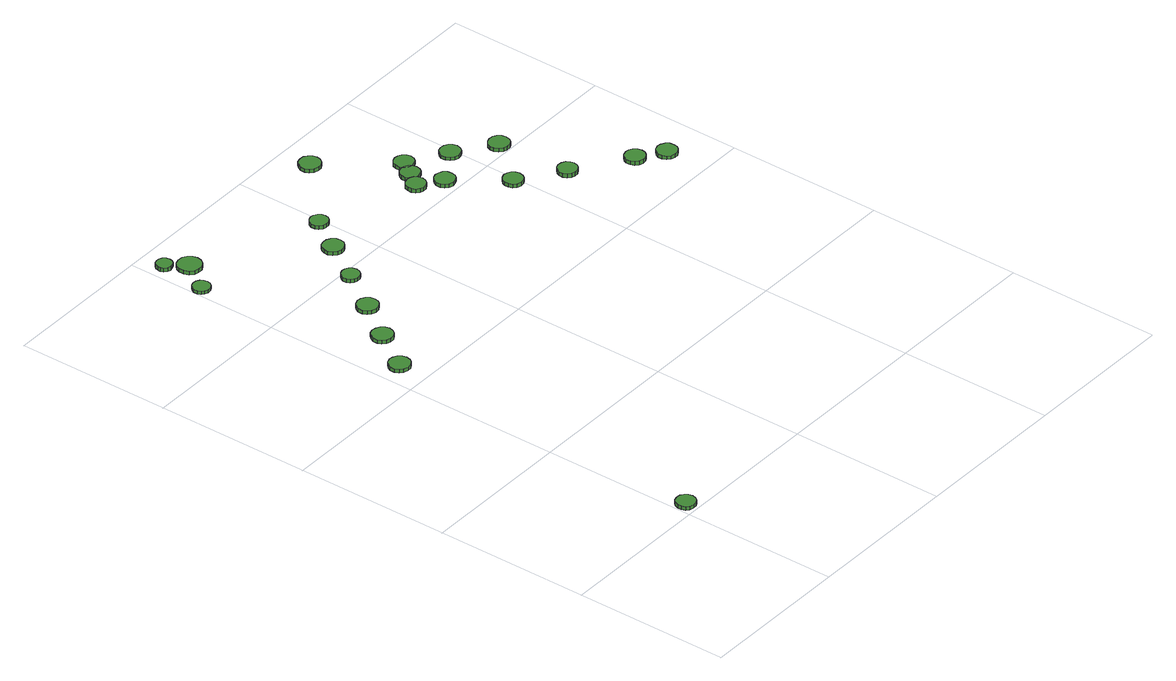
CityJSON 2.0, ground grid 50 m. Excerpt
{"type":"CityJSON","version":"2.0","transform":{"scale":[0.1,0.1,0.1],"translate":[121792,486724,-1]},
"CityObjects":{
"tree1":{"type":"SolitaryVegetationObject","attributes":{"function":"something"},"geometry":[{"type":"MultiSurface","lod":"1","boundaries":[[[0,1,2,3,4,5,6,7,8,9,10,11,12,13,14]],[[15,16,17,18,19,20,21,22,23,24,25,26,27,28,29]],[[0,29,28,1]],[[1,28,27,2]],[[2,27,26,3]],[[3,26,25,4]],[[4,25,24,5]],[[5,24,23,6]],[[6,23,22,7]],[[7,22,21,8]],[[8,21,20,9]],[[9,20,19,10]],[[10,19,18,11]],[[11,18,17,12]],[[12,17,16,13]],[[13,16,15,14]],[[14,15,29,0]]]}]},
"tree2":{"type":"SolitaryVegetationObject","attributes":{"function":"something"},"geometry":[{"type":"MultiSurface","lod":"1","boundaries":[[[30,31,32,33,34,35,36,37,38,39,40,41,42,43,44]],[[45,46,47,48,49,50,51,52,53,54,55,56,57,58,59]],[[30,59,58,31]],[[31,58,57,32]],[[32,57,56,33]],[[33,56,55,34]],[[34,55,54,35]],[[35,54,53,36]],[[36,53,52,37]],[[37,52,51,38]],[[38,51,50,39]],[[39,50,49,40]],[[40,49,48,41]],[[41,48,47,42]],[[42,47,46,43]],[[43,46,45,44]],[[44,45,59,30]]]}]},
"tree3":{"type":"SolitaryVegetationObject","attributes":{"function":"something"},"geometry":[{"type":"MultiSurface","lod":"1","boundaries":[[[60,61,62,63,64,65,66,67,68,69,70,71,72,73,74]],[[75,76,77,78,79,80,81,82,83,84,85,86,87,88,89]],[[60,89,88,61]],[[61,88,87,62]],[[62,87,86,63]],[[63,86,85,64]],[[64,85,84,65]],[[65,84,83,66]],[[66,83,82,67]],[[67,82,81,68]],[[68,81,80,69]],[[69,80,79,70]],[[70,79,78,71]],[[71,78,77,72]],[[72,77,76,73]],[[73,76,75,74]],[[74,75,89,60]]]}]},
"tree4":{"type":"SolitaryVegetationObject","attributes":{"function":"something"},"geometry":[{"type":"MultiSurface","lod":"1","boundaries":[[[90,91,92,93,94,95,96,97,98,99,100,101,102,103,104]],[[105,106,107,108,109,110,111,112,113,114,115,116,117,118,119]],[[90,119,118,91]],[[91,118,117,92]],[[92,117,116,93]],[[93,116,115,94]],[[94,115,114,95]],[[95,114,113,96]],[[96,113,112,97]],[[97,112,111,98]],[[98,111,110,99]],[[99,110,109,100]],[[100,109,108,101]],[[101,108,107,102]],[[102,107,106,103]],[[103,106,105,104]],[[104,105,119,90]]]}]},
"tree5":{"type":"SolitaryVegetationObject","attributes":{"function":"something"},"geometry":[{"type":"MultiSurface","lod":"1","boundaries":[[[120,121,122,123,124,125,126,127,128,129,130,131,132,133,134]],[[135,136,137,138,139,140,141,142,143,144,145,146,147,148,149]],[[120,149,148,121]],[[121,148,147,122]],[[122,147,146,123]],[[123,146,145,124]],[[124,145,144,125]],[[125,144,143,126]],[[126,143,142,127]],[[127,142,141,128]],[[128,141,140,129]],[[129,140,139,130]],[[130,139,138,131]],[[131,138,137,132]],[[132,137,136,133]],[[133,136,135,134]],[[134,135,149,120]]]}]},
"tree6":{"type":"SolitaryVegetationObject","attributes":{"function":"something"},"geometry":[{"type":"MultiSurface","lod":"1","boundaries":[[[150,151,152,153,154,155,156,157,158,159,160,161,162,163,164]],[[165,166,167,168,169,170,171,172,173,174,175,176,177,178,179]],[[150,179,178,151]],[[151,178,177,152]],[[152,177,176,153]],[[153,176,175,154]],[[154,175,174,155]],[[155,174,173,156]],[[156,173,172,157]],[[157,172,171,158]],[[158,171,170,159]],[[159,170,169,160]],[[160,169,168,161]],[[161,168,167,162]],[[162,167,166,163]],[[163,166,165,164]],[[164,165,179,150]]]}]},
"tree7":{"type":"SolitaryVegetationObject","attributes":{"function":"something"},"geometry":[{"type":"MultiSurface","lod":"1","boundaries":[[[180,181,182,183,184,185,186,187,188,189,190,191,192,193,194]],[[195,196,197,198,199,200,201,202,203,204,205,206,207,208,209]],[[180,209,208,181]],[[181,208,207,182]],[[182,207,206,183]],[[183,206,205,184]],[[184,205,204,185]],[[185,204,203,186]],[[186,203,202,187]],[[187,202,201,188]],[[188,201,200,189]],[[189,200,199,190]],[[190,199,198,191]],[[191,198,197,192]],[[192,197,196,193]],[[193,196,195,194]],[[194,195,209,180]]]}]},
"tree8":{"type":"SolitaryVegetationObject","attributes":{"function":"something"},"geometry":[{"type":"MultiSurface","lod":"1","boundaries":[[[210,211,212,213,214,215,216,217,218,219,220,221,222,223,224]],[[225,226,227,228,229,230,231,232,233,234,235,236,237,238,239]],[[210,239,238,211]],[[211,238,237,212]],[[212,237,236,213]],[[213,236,235,214]],[[214,235,234,215]],[[215,234,233,216]],[[216,233,232,217]],[[217,232,231,218]],[[218,231,230,219]],[[219,230,229,220]],[[220,229,228,221]],[[221,228,227,222]],[[222,227,226,223]],[[223,226,225,224]],[[224,225,239,210]]]}]},
"tree9":{"type":"SolitaryVegetationObject","attributes":{"function":"something"},"geometry":[{"type":"MultiSurface","lod":"1","boundaries":[[[240,241,242,243,244,245,246,247,248,249,250,251,252,253,254]],[[255,256,257,258,259,260,261,262,263,264,265,266,267,268,269]],[[240,269,268,241]],[[241,268,267,242]],[[242,267,266,243]],[[243,266,265,244]],[[244,265,264,245]],[[245,264,263,246]],[[246,263,262,247]],[[247,262,261,248]],[[248,261,260,249]],[[249,260,259,250]],[[250,259,258,251]],[[251,258,257,252]],[[252,257,256,253]],[[253,256,255,254]],[[254,255,269,240]]]}]},
"tree10":{"type":"SolitaryVegetationObject","attributes":{"function":"something"},"geometry":[{"type":"MultiSurface","lod":"1","boundaries":[[[270,271,272,273,274,275,276,277,278,279,280,281,282,283,284]],[[285,286,287,288,289,290,291,292,293,294,295,296,297,298,299]],[[270,299,298,271]],[[271,298,297,272]],[[272,297,296,273]],[[273,296,295,274]],[[274,295,294,275]],[[275,294,293,276]],[[276,293,292,277]],[[277,292,291,278]],[[278,291,290,279]],[[279,290,289,280]],[[280,289,288,281]],[[281,288,287,282]],[[282,287,286,283]],[[283,286,285,284]],[[284,285,299,270]]]}]},
"tree11":{"type":"SolitaryVegetationObject","attributes":{"function":"something"},"geometry":[{"type":"MultiSurface","lod":"1","boundaries":[[[300,301,302,303,304,305,306,307,308,309,310,311,312,313,314]],[[315,316,317,318,319,320,321,322,323,324,325,326,327,328,329]],[[300,329,328,301]],[[301,328,327,302]],[[302,327,326,303]],[[303,326,325,304]],[[304,325,324,305]],[[305,324,323,306]],[[306,323,322,307]],[[307,322,321,308]],[[308,321,320,309]],[[309,320,319,310]],[[310,319,318,311]],[[311,318,317,312]],[[312,317,316,313]],[[313,316,315,314]],[[314,315,329,300]]]}]},
"tree12":{"type":"SolitaryVegetationObject","attributes":{"function":"something"},"geometry":[{"type":"MultiSurface","lod":"1","boundaries":[[[330,331,332,333,334,335,336,337,338,339,340,341,342,343,344]],[[345,346,347,348,349,350,351,352,353,354,355,356,357,358,359]],[[330,359,358,331]],[[331,358,357,332]],[[332,357,356,333]],[[333,356,355,334]],[[334,355,354,335]],[[335,354,353,336]],[[336,353,352,337]],[[337,352,351,338]],[[338,351,350,339]],[[339,350,349,340]],[[340,349,348,341]],[[341,348,347,342]],[[342,347,346,343]],[[343,346,345,344]],[[344,345,359,330]]]}]},
"tree13":{"type":"SolitaryVegetationObject","attributes":{"function":"something"},"geometry":[{"type":"MultiSurface","lod":"1","boundaries":[[[360,361,362,363,364,365,366,367,368,369,370,371,372,373,374]],[[375,376,377,378,379,380,381,382,383,384,385,386,387,388,389]],[[360,389,388,361]],[[361,388,387,362]],[[362,387,386,363]],[[363,386,385,364]],[[364,385,384,365]],[[365,384,383,366]],[[366,383,382,367]],[[367,382,381,368]],[[368,381,380,369]],[[369,380,379,370]],[[370,379,378,371]],[[371,378,377,372]],[[372,377,376,373]],[[373,376,375,374]],[[374,375,389,360]]]}]},
"tree14":{"type":"SolitaryVegetationObject","attributes":{"function":"something"},"geometry":[{"type":"MultiSurface","lod":"1","boundaries":[[[390,391,392,393,394,395,396,397,398,399,400,401,402,403,404]],[[405,406,407,408,409,410,411,412,413,414,415,416,417,418,419]],[[390,419,418,391]],[[391,418,417,392]],[[392,417,416,393]],[[393,416,415,394]],[[394,415,414,395]],[[395,414,413,396]],[[396,413,412,397]],[[397,412,411,398]],[[398,411,410,399]],[[399,410,409,400]],[[400,409,408,401]],[[401,408,407,402]],[[402,407,406,403]],[[403,406,405,404]],[[404,405,419,390]]]}]},
"tree15":{"type":"SolitaryVegetationObject","attributes":{"function":"something"},"geometry":[{"type":"MultiSurface","lod":"1","boundaries":[[[420,421,422,423,424,425,426,427,428,429,430,431,432,433,434]],[[435,436,437,438,439,440,441,442,443,444,445,446,447,448,449]],[[420,449,448,421]],[[421,448,447,422]],[[422,447,446,423]],[[423,446,445,424]],[[424,445,444,425]],[[425,444,443,426]],[[426,443,442,427]],[[427,442,441,428]],[[428,441,440,429]],[[429,440,439,430]],[[430,439,438,431]],[[431,438,437,432]],[[432,437,436,433]],[[433,436,435,434]],[[434,435,449,420]]]}]},
"tree16":{"type":"SolitaryVegetationObject","attributes":{"function":"something"},"geometry":[{"type":"MultiSurface","lod":"1","boundaries":[[[450,451,452,453,454,455,456,457,458,459,460,461,462,463,464]],[[465,466,467,468,469,470,471,472,473,474,475,476,477,478,479]],[[450,479,478,451]],[[451,478,477,452]],[[452,477,476,453]],[[453,476,475,454]],[[454,475,474,455]],[[455,474,473,456]],[[456,473,472,457]],[[457,472,471,458]],[[458,471,470,459]],[[459,470,469,460]],[[460,469,468,461]],[[461,468,467,462]],[[462,467,466,463]],[[463,466,465,464]],[[464,465,479,450]]]}]},
"tree17":{"type":"SolitaryVegetationObject","attributes":{"function":"something"},"geometry":[{"type":"MultiSurface","lod":"1","boundaries":[[[480,481,482,483,484,485,486,487,488,489,490,491,492,493,494]],[[495,496,497,498,499,500,501,502,503,504,505,506,507,508,509]],[[480,509,508,481]],[[481,508,507,482]],[[482,507,506,483]],[[483,506,505,484]],[[484,505,504,485]],[[485,504,503,486]],[[486,503,502,487]],[[487,502,501,488]],[[488,501,500,489]],[[489,500,499,490]],[[490,499,498,491]],[[491,498,497,492]],[[492,497,496,493]],[[493,496,495,494]],[[494,495,509,480]]]}]},
"tree18":{"type":"SolitaryVegetationObject","attributes":{"function":"something"},"geometry":[{"type":"MultiSurface","lod":"1","boundaries":[[[510,511,512,513,514,515,516,517,518,519,520,521,522,523,524]],[[525,526,527,528,529,530,531,532,533,534,535,536,537,538,539]],[[510,539,538,511]],[[511,538,537,512]],[[512,537,536,513]],[[513,536,535,514]],[[514,535,534,515]],[[515,534,533,516]],[[516,533,532,517]],[[517,532,531,518]],[[518,531,530,519]],[[519,530,529,520]],[[520,529,528,521]],[[521,528,527,522]],[[522,527,526,523]],[[523,526,525,524]],[[524,525,539,510]]]}]},
"tree19":{"type":"SolitaryVegetationObject","attributes":{"function":"something"},"geometry":[{"type":"MultiSurface","lod":"1","boundaries":[[[540,541,542,543,544,545,546,547,548,549,550,551,552,553,554]],[[555,556,557,558,559,560,561,562,563,564,565,566,567,568,569]],[[540,569,568,541]],[[541,568,567,542]],[[542,567,566,543]],[[543,566,565,544]],[[544,565,564,545]],[[545,564,563,546]],[[546,563,562,547]],[[547,562,561,548]],[[548,561,560,549]],[[549,560,559,550]],[[550,559,558,551]],[[551,558,557,552]],[[552,557,556,553]],[[553,556,555,554]],[[554,555,569,540]]]}]},
"tree20":{"type":"SolitaryVegetationObject","attributes":{"function":"something"},"geometry":[{"type":"MultiSurface","lod":"1","boundaries":[[[570,571,572,573,574,575,576,577,578,579,580,581,582,583,584]],[[585,586,587,588,589,590,591,592,593,594,595,596,597,598,599]],[[570,599,598,571]],[[571,598,597,572]],[[572,597,596,573]],[[573,596,595,574]],[[574,595,594,575]],[[575,594,593,576]],[[576,593,592,577]],[[577,592,591,578]],[[578,591,590,579]],[[579,590,589,580]],[[580,589,588,581]],[[581,588,587,582]],[[582,587,586,583]],[[583,586,585,584]],[[584,585,599,570]]]}]},
"tree21":{"type":"SolitaryVegetationObject","attributes":{"function":"something"},"geometry":[{"type":"MultiSurface","lod":"1","boundaries":[[[600,601,602,603,604,605,606,607,608,609,610,611,612,613,614]],[[615,616,617,618,619,620,621,622,623,624,625,626,627,628,629]],[[600,629,628,601]],[[601,628,627,602]],[[602,627,626,603]],[[603,626,625,604]],[[604,625,624,605]],[[605,624,623,606]],[[606,623,622,607]],[[607,622,621,608]],[[608,621,620,609]],[[609,620,619,610]],[[610,619,618,611]],[[611,618,617,612]],[[612,617,616,613]],[[613,616,615,614]],[[614,615,629,600]]]}]}
},
"vertices":[
[65,38,20],[62,51,20],[55,61,20],[44,68,20],[31,69,20],[18,65,20],[9,57,20],[4,45,20],[4,32,20],[9,20,20],[18,12,20],[31,8,20],[44,9,20],[55,15,20],[62,26,20],[62,26,8],[55,15,8],[44,9,8],[31,8,8],[18,12,8],[9,20,8],[4,32,8],[4,45,8],[9,57,8],[18,65,8],[31,69,8],[44,68,8],[55,61,8],[62,51,8],[65,38,8],
[105,1094,20],[102,1108,20],[94,1119,20],[81,1126,20],[68,1128,20],[54,1123,20],[44,1114,20],[38,1101,20],[38,1087,20],[44,1074,20],[54,1065,20],[68,1061,20],[81,1062,20],[94,1069,20],[102,1080,20],[102,1080,8],[94,1069,8],[81,1062,8],[68,1061,8],[54,1065,8],[44,1074,8],[38,1087,8],[38,1101,8],[44,1114,8],[54,1123,8],[68,1128,8],[81,1126,8],[94,1119,8],[102,1108,8],[105,1094,8],
[189,1220,19],[186,1234,19],[178,1245,19],[165,1252,19],[151,1254,19],[138,1250,19],[128,1240,19],[122,1227,19],[122,1213,19],[128,1201,19],[138,1191,19],[151,1187,19],[165,1188,19],[178,1195,19],[186,1207,19],[186,1207,7],[178,1195,7],[165,1188,7],[151,1187,7],[138,1191,7],[128,1201,7],[122,1213,7],[122,1227,7],[128,1240,7],[138,1250,7],[151,1254,7],[165,1252,7],[178,1245,7],[186,1234,7],[189,1220,7],
[57,1772,16],[55,1783,16],[48,1793,16],[38,1799,16],[26,1800,16],[15,1796,16],[7,1788,16],[2,1778,16],[2,1766,16],[7,1756,16],[15,1748,16],[26,1744,16],[38,1745,16],[48,1751,16],[55,1761,16],[55,1761,6],[48,1751,6],[38,1745,6],[26,1744,6],[15,1748,6],[7,1756,6],[2,1766,6],[2,1778,6],[7,1788,6],[15,1796,6],[26,1800,6],[38,1799,6],[48,1793,6],[55,1783,6],[57,1772,6],
[75,1921,19],[73,1931,19],[66,1940,19],[57,1945,19],[47,1946,19],[37,1943,19],[29,1936,19],[25,1926,19],[25,1916,19],[29,1906,19],[37,1899,19],[47,1896,19],[57,1897,19],[66,1902,19],[73,1911,19],[73,1911,6],[66,1902,6],[57,1897,6],[47,1896,6],[37,1899,6],[29,1906,6],[25,1916,6],[25,1926,6],[29,1936,6],[37,1943,6],[47,1946,6],[57,1945,6],[66,1940,6],[73,1931,6],[75,1921,6],
[276,1341,20],[273,1355,20],[265,1366,20],[253,1373,20],[239,1375,20],[225,1370,20],[215,1361,20],[209,1348,20],[209,1334,20],[215,1321,20],[225,1312,20],[239,1308,20],[253,1309,20],[265,1316,20],[273,1327,20],[273,1327,8],[265,1316,8],[253,1309,8],[239,1308,8],[225,1312,8],[215,1321,8],[209,1334,8],[209,1348,8],[215,1361,8],[225,1370,8],[239,1375,8],[253,1373,8],[265,1366,8],[273,1355,8],[276,1341,8],
[131,1864,17],[128,1879,17],[118,1892,17],[105,1900,17],[89,1901,17],[74,1896,17],[63,1886,17],[57,1872,17],[57,1856,17],[63,1842,17],[74,1831,17],[89,1827,17],[105,1828,17],[118,1836,17],[128,1849,17],[128,1849,5],[118,1836,5],[105,1828,5],[89,1827,5],[74,1831,5],[63,1842,5],[57,1856,5],[57,1872,5],[63,1886,5],[74,1896,5],[89,1901,5],[105,1900,5],[118,1892,5],[128,1879,5],[131,1864,5],
[360,1471,20],[357,1482,20],[350,1492,20],[340,1498,20],[328,1499,20],[317,1495,20],[308,1487,20],[303,1477,20],[303,1465,20],[308,1454,20],[317,1446,20],[328,1442,20],[340,1443,20],[350,1449,20],[357,1459,20],[357,1459,8],[350,1449,8],[340,1443,8],[328,1442,8],[317,1446,8],[308,1454,8],[303,1465,8],[303,1477,8],[308,1487,8],[317,1495,8],[328,1499,8],[340,1498,8],[350,1492,8],[357,1482,8],[360,1471,8],
[445,1595,20],[442,1608,20],[433,1620,20],[421,1627,20],[407,1628,20],[394,1624,20],[384,1615,20],[378,1602,20],[378,1588,20],[384,1575,20],[394,1566,20],[407,1561,20],[421,1563,20],[433,1570,20],[442,1581,20],[442,1581,8],[433,1570,8],[421,1563,8],[407,1561,8],[394,1566,8],[384,1575,8],[378,1588,8],[378,1602,8],[384,1615,8],[394,1624,8],[407,1628,8],[421,1627,8],[433,1620,8],[442,1608,8],[445,1595,8],
[513,1702,20],[511,1714,20],[504,1723,20],[493,1729,20],[481,1731,20],[470,1727,20],[461,1719,20],[456,1708,20],[456,1696,20],[461,1685,20],[470,1677,20],[481,1674,20],[493,1675,20],[504,1681,20],[511,1691,20],[511,1691,8],[504,1681,8],[493,1675,8],[481,1674,8],[470,1677,8],[461,1685,8],[456,1696,8],[456,1708,8],[461,1719,8],[470,1727,8],[481,1731,8],[493,1729,8],[504,1723,8],[511,1714,8],[513,1702,8],
[724,1894,21],[721,1908,21],[713,1919,21],[701,1927,21],[687,1928,21],[673,1924,21],[663,1914,21],[657,1901,21],[657,1887,21],[663,1875,21],[673,1865,21],[687,1861,21],[701,1862,21],[713,1869,21],[721,1881,21],[721,1881,9],[713,1869,9],[701,1862,9],[687,1861,9],[673,1865,9],[663,1875,9],[657,1887,9],[657,1901,9],[663,1914,9],[673,1924,9],[687,1928,9],[701,1927,9],[713,1919,9],[721,1908,9],[724,1894,9],
[826,1595,21],[823,1608,21],[816,1619,21],[805,1625,21],[792,1626,21],[780,1622,21],[770,1614,21],[765,1602,21],[765,1589,21],[770,1577,21],[780,1569,21],[792,1565,21],[805,1566,21],[816,1572,21],[823,1583,21],[823,1583,8],[816,1572,8],[805,1566,8],[792,1565,8],[780,1569,8],[770,1577,8],[765,1589,8],[765,1602,8],[770,1614,8],[780,1622,8],[792,1626,8],[805,1625,8],[816,1619,8],[823,1608,8],[826,1595,8],
[861,1643,20],[858,1656,20],[851,1666,20],[840,1673,20],[827,1674,20],[815,1670,20],[805,1661,20],[800,1650,20],[800,1637,20],[805,1625,20],[815,1616,20],[827,1612,20],[840,1614,20],[851,1620,20],[858,1631,20],[858,1631,7],[851,1620,7],[840,1614,7],[827,1612,7],[815,1616,7],[805,1625,7],[800,1637,7],[800,1650,7],[805,1661,7],[815,1670,7],[827,1674,7],[840,1673,7],[851,1666,7],[858,1656,7],[861,1643,7],
[897,1546,20],[895,1559,20],[887,1570,20],[875,1576,20],[862,1578,20],[850,1574,20],[840,1565,20],[834,1553,20],[834,1539,20],[840,1527,20],[850,1518,20],[862,1514,20],[875,1516,20],[887,1522,20],[895,1533,20],[895,1533,8],[887,1522,8],[875,1516,8],[862,1514,8],[850,1518,8],[840,1527,8],[834,1539,8],[834,1553,8],[840,1565,8],[850,1574,8],[862,1578,8],[875,1576,8],[887,1570,8],[895,1559,8],[897,1546,8],
[892,1689,20],[889,1701,20],[881,1712,20],[870,1718,20],[857,1720,20],[845,1716,20],[835,1707,20],[830,1695,20],[830,1682,20],[835,1670,20],[845,1661,20],[857,1657,20],[870,1659,20],[881,1665,20],[889,1676,20],[889,1676,8],[881,1665,8],[870,1659,8],[857,1657,8],[845,1661,8],[835,1670,8],[830,1682,8],[830,1695,8],[835,1707,8],[845,1716,8],[857,1720,8],[870,1718,8],[881,1712,8],[889,1701,8],[892,1689,8],
[1016,1394,19],[1013,1407,19],[1006,1417,19],[995,1423,19],[982,1425,19],[970,1421,19],[960,1412,19],[955,1400,19],[955,1388,19],[960,1376,19],[970,1367,19],[982,1363,19],[995,1364,19],[1006,1371,19],[1013,1381,19],[1013,1381,7],[1006,1371,7],[995,1364,7],[982,1363,7],[970,1367,7],[960,1376,7],[955,1388,7],[955,1400,7],[960,1412,7],[970,1421,7],[982,1425,7],[995,1423,7],[1006,1417,7],[1013,1407,7],[1016,1394,7],
[1014,1617,19],[1011,1630,19],[1003,1641,19],[991,1647,19],[978,1649,19],[965,1645,19],[955,1636,19],[949,1623,19],[949,1610,19],[955,1597,19],[965,1588,19],[978,1584,19],[991,1586,19],[1003,1592,19],[1011,1603,19],[1011,1603,8],[1003,1592,8],[991,1586,8],[978,1584,8],[965,1588,8],[955,1597,8],[949,1610,8],[949,1623,8],[955,1636,8],[965,1645,8],[978,1649,8],[991,1647,8],[1003,1641,8],[1011,1630,8],[1014,1617,8],
[1149,1302,20],[1146,1314,20],[1139,1325,20],[1127,1331,20],[1115,1333,20],[1102,1329,20],[1093,1320,20],[1088,1308,20],[1088,1295,20],[1093,1284,20],[1102,1275,20],[1115,1271,20],[1127,1272,20],[1139,1279,20],[1146,1289,20],[1146,1289,7],[1139,1279,7],[1127,1272,7],[1115,1271,7],[1102,1275,7],[1093,1284,7],[1088,1295,7],[1088,1308,7],[1093,1320,7],[1102,1329,7],[1115,1333,7],[1127,1331,7],[1139,1325,7],[1146,1314,7],[1149,1302,7],
[1133,1533,19],[1130,1547,19],[1122,1558,19],[1111,1565,19],[1097,1566,19],[1084,1562,19],[1074,1553,19],[1068,1540,19],[1068,1527,19],[1074,1514,19],[1084,1505,19],[1097,1501,19],[1111,1502,19],[1122,1509,19],[1130,1520,19],[1130,1520,7],[1122,1509,7],[1111,1502,7],[1097,1501,7],[1084,1505,7],[1074,1514,7],[1068,1527,7],[1068,1540,7],[1074,1553,7],[1084,1562,7],[1097,1566,7],[1111,1565,7],[1122,1558,7],[1130,1547,7],[1133,1533,7],
[1316,1188,20],[1313,1201,20],[1305,1212,20],[1294,1219,20],[1281,1220,20],[1268,1216,20],[1258,1207,20],[1253,1195,20],[1253,1182,20],[1258,1170,20],[1268,1161,20],[1281,1157,20],[1294,1158,20],[1305,1165,20],[1313,1175,20],[1313,1175,7],[1305,1165,7],[1294,1158,7],[1281,1157,7],[1268,1161,7],[1258,1170,7],[1253,1182,7],[1253,1195,7],[1258,1207,7],[1268,1216,7],[1281,1220,7],[1294,1219,7],[1305,1212,7],[1313,1201,7],[1316,1188,7],
[1394,1134,19],[1392,1148,19],[1384,1158,19],[1372,1165,19],[1359,1167,19],[1346,1162,19],[1336,1153,19],[1330,1141,19],[1330,1128,19],[1336,1115,19],[1346,1106,19],[1359,1102,19],[1372,1104,19],[1384,1110,19],[1392,1121,19],[1392,1121,7],[1384,1110,7],[1372,1104,7],[1359,1102,7],[1346,1106,7],[1336,1115,7],[1330,1128,7],[1330,1141,7],[1336,1153,7],[1346,1162,7],[1359,1167,7],[1372,1165,7],[1384,1158,7],[1392,1148,7],[1394,1134,7]
]}
